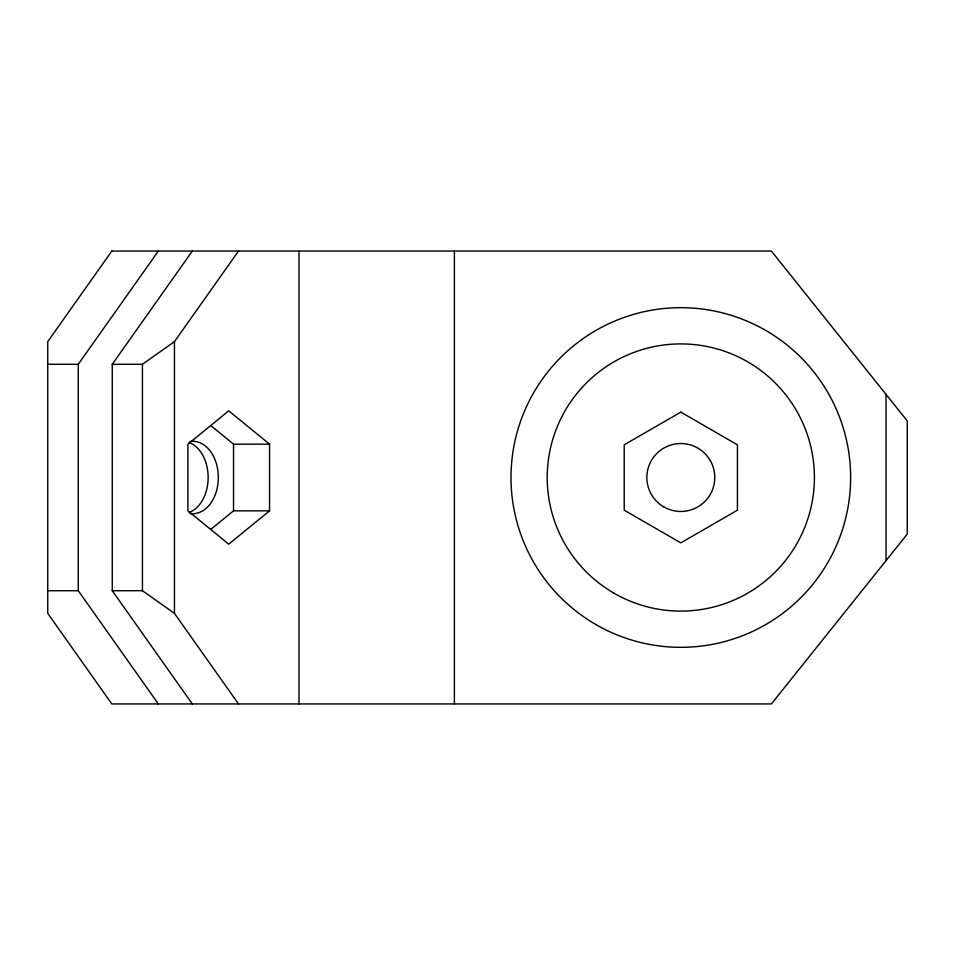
<?xml version="1.0" encoding="UTF-8"?>
<svg xmlns="http://www.w3.org/2000/svg" width="955" height="955" viewBox="0 0 955 955"><rect width="100%" height="100%" fill="white"/><g stroke="black" fill="none" stroke-linecap="round" stroke-linejoin="round"><path stroke-width="1.43" d="M158.327 703.93L78.274 590.715L78.274 364.285L158.327 251.07M192.313 703.93L112.26 590.715L112.26 364.285L192.313 251.07M112.26 364.285L142.438 364.285L174.455 341.639L238.499 251.07M210.852 529.356L233.533 510.841L269.561 510.841L269.561 444.159L228.734 410.829L187.908 444.159L187.908 510.841L228.734 544.171L269.561 510.841M47.75 364.285L78.274 364.285M210.852 425.644L233.533 444.159L269.561 444.159M47.75 590.715L78.274 590.715M112.26 590.715L142.438 590.715L174.455 613.361L238.499 703.93M886.037 394.367L886.037 560.633M454.389 251.07L454.389 703.93M299.011 251.07L299.011 703.93M233.533 444.159L233.533 510.841M174.455 341.639L174.455 613.361M142.438 364.285L142.438 590.715M189.174 442.511A36.23 25.618 -90 0 1 208.154 477.5A36.23 25.618 -90 0 1 189.174 512.489M190.033 441.473A36.23 25.618 90 0 1 218.325 477.5A36.23 25.618 90 0 1 190.033 513.527M111.795 251.07L47.75 341.639L47.75 613.361L111.795 703.93L771.389 703.93L907.25 534.108L907.25 420.892L771.389 251.07L111.795 251.07M680.82 412.13L624.212 444.815L624.212 510.185L680.82 542.87L737.427 510.185L737.427 444.815L680.82 412.13M595.908 624.57A169.823 169.823 0 0 0 850.642 477.5A169.823 169.823 0 0 0 595.908 330.43A169.823 169.823 0 0 0 595.908 624.57M614.017 593.198A133.593 133.593 0 0 0 814.412 477.5A133.593 133.593 0 0 0 614.017 361.802A133.593 133.593 0 0 0 614.017 593.198M663.832 506.914A33.962 33.962 0 0 0 714.782 477.5A33.962 33.962 0 0 0 663.832 448.086A33.962 33.962 0 0 0 663.832 506.914"/></g></svg>
